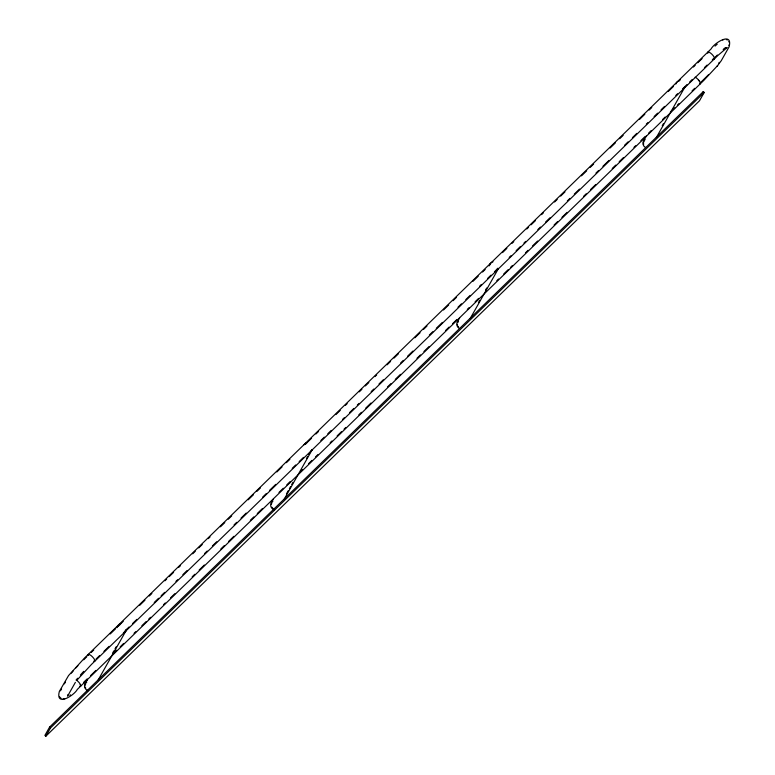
<?xml version="1.0" encoding="UTF-8"?>
<svg xmlns="http://www.w3.org/2000/svg" width="775" height="775" viewBox="0 0 775 775"><rect width="100%" height="100%" fill="white"/><g stroke="black" fill="none" stroke-linecap="round" stroke-linejoin="round"><path stroke-width="1.16" d="M67.861 694.729L67.561 696.163L75.378 682.358M728.917 45.551L729.285 44.495M60.469 690.816L61.593 688.83M64.403 683.87L65.526 681.884M49.61 727.076L44.902 735.388L45.793 736.25L699.505 100.769L704.204 92.457L703.312 91.586L49.61 727.076L50.501 727.938L45.793 736.25M85.066 683.899L87.41 679.743M116.802 627.798L117.974 625.725M112.675 652.976L113.847 650.903M115.029 648.82L116.202 646.747M97.979 680.324L126.189 630.462M271.182 502.965L273.536 498.809M286.459 493.859L288.222 490.74M289.395 488.667L290.567 486.593M291.749 484.511L292.921 482.438M306.445 458.538L307.617 456.456M308.789 454.382L309.971 452.3M284.105 499.391L312.315 449.519A4.737 4.495 29.5 0 1 310.639 451.147M457.308 322.032L459.662 317.876M489.054 265.932L490.226 263.849M478.456 302.541L479.638 300.458M485.508 290.073L486.69 287.99M470.222 318.457L498.441 268.586A4.737 4.495 29.5 0 1 495.651 270.649M643.434 141.098L646.379 135.896M662.238 125.753L663.41 123.68M656.347 137.524L684.567 87.653M702.14 93.668L703.312 91.586M71.329 673.155L73.179 670.976M76.173 680.024L77.578 678.251M76.589 680.566L91.421 664.485L717.892 55.48L727.173 47.556L724.867 48.234L725.361 48.244M718.783 63.056L719.336 62.349M717.146 66.175L721.244 60.731L729.11 46.829C733.131 31.097 714.279 42.809 711.121 48.893L84.649 657.898L68.52 675.606L59.326 691.474C55.306 707.217 74.158 695.504 77.316 689.421L703.787 80.416L717.66 65.526M75.911 667.895L77.907 665.725M80.397 674.996L83.71 671.373M708.369 74.836L699.893 83.254A4.069 1.25 45.8 0 1 699.631 83.448M83.681 659.806L86.839 656.706M91.14 652.521L93.746 649.993M110.234 633.96L115.446 628.903M119.786 624.679L123.254 621.308M139.742 605.275L144.954 600.218M149.294 595.994L151.89 593.466M164.91 580.814L166.644 579.119M169.25 576.59L173.59 572.376M178.792 567.31L180.536 565.624M192.684 553.815L195.29 551.277M198.758 547.906L202.227 544.534M208.301 538.625L210.044 536.939M220.458 526.816L224.798 522.592M228.267 519.221L231.735 515.85M248.223 499.817L253.435 494.75M256.903 491.379L260.381 488.008M276.869 471.975L282.071 466.918M286.411 462.694L289.889 459.323M306.377 443.29L311.579 438.233M315.919 434.01L318.525 431.481M335.885 414.606L340.225 410.392M345.427 405.325L347.161 403.639M359.309 391.83L361.915 389.292M365.393 385.921L368.861 382.55M374.935 376.64L376.669 374.955M387.083 364.831L390.561 361.45M394.029 358.079L398.369 353.865M414.858 337.832L420.069 332.766M423.537 329.394L427.006 326.023M443.494 309.99L448.706 304.924M453.046 300.71L456.514 297.338M473.002 281.306L478.214 276.239M482.554 272.025L485.15 269.497M502.51 252.621L506.85 248.397M512.062 243.34L513.796 241.655M526.816 228.993L528.55 227.307M531.156 224.779L535.496 220.565M541.57 214.656L543.304 212.97M554.58 202.004L557.186 199.466M560.664 196.094L564.994 191.88M581.492 175.847L586.694 170.781M590.163 167.41L593.64 164.038M610.128 148.006L615.331 142.939M619.671 138.725L623.148 135.354M639.637 119.321L644.839 114.254M649.179 110.04L651.785 107.512M668.273 91.479L673.485 86.413M678.687 81.356L680.421 79.67M693.441 67.008L695.175 65.323M697.781 62.794L702.121 58.571M96.081 659.021L99.549 655.64M103.889 651.426L109.101 646.36M125.589 630.337L129.057 626.956M132.535 623.584L136.875 619.37M154.225 602.495L158.565 598.271M161.171 595.743L164.639 592.371M175.925 581.405L177.659 579.71M182.871 574.653L187.211 570.429M204.561 553.563L207.167 551.025M212.379 545.968L216.719 541.744M234.069 524.878L236.675 522.34M241.015 518.126L246.227 513.06M262.715 497.037L266.183 493.656M269.652 490.284L275.726 484.375M292.223 468.352L295.692 464.971M299.16 461.6L303.5 457.376M320.86 440.51L324.328 437.129M327.806 433.758L331.274 430.387M342.56 419.411L344.294 417.725M349.496 412.668L353.836 408.444M357.314 405.073L359.048 403.387M371.196 391.569L373.802 389.04M379.004 383.983L383.344 379.76M400.704 362.884L403.31 360.356M407.65 356.142L412.852 351.075M429.34 335.052L432.818 331.671M436.286 328.3L442.36 322.39M457.986 307.21L461.454 303.829M465.794 299.615L470.134 295.391M479.677 286.111L481.411 284.425M487.494 278.525L490.963 275.144M494.431 271.773L497.908 268.392M509.185 257.426L510.919 255.74M516.131 250.683L520.471 246.46M523.939 243.088L525.673 241.403M537.831 229.584L540.427 227.056M545.639 221.999L549.979 217.775M567.339 200.899L569.935 198.371M574.275 194.157L579.487 189.09M595.975 173.057L598.581 170.529M602.921 166.315L608.995 160.406M624.611 145.216L628.089 141.844M632.429 137.63L636.759 133.407M646.311 124.126L648.045 122.44M654.119 116.531L657.597 113.16M661.065 109.788L664.533 106.407M675.819 95.441L677.553 93.756M682.765 88.699L687.105 84.475M689.702 81.947L692.308 79.418M704.456 67.599L707.062 65.071M712.273 60.014L717.408 55.015M83.71 682.262L87.178 678.89M90.656 675.519L95.858 670.452M112.346 654.42L116.686 650.206M120.164 646.834L123.632 643.453M134.046 633.33L135.78 631.644M141.854 625.735L146.194 621.521M148.8 618.993L150.534 617.307M163.554 604.645L165.288 602.96M170.5 597.893L174.84 593.679M192.19 576.803L194.796 574.275M199.136 570.061L204.348 564.994M220.836 548.962L224.304 545.59M228.644 541.376L233.856 536.31M250.344 520.277L253.812 516.906M257.281 513.534L262.493 508.468M278.981 492.435L283.321 488.221M286.789 484.85L290.267 481.469M300.681 471.345L302.415 469.66M308.489 463.75L311.957 460.379M315.435 457.008L318.031 454.47M330.189 442.661L331.923 440.975M337.125 435.908L341.465 431.694M344.071 429.166L345.805 427.471M358.825 414.819L361.431 412.29M365.771 408.067L370.973 403.01M387.461 386.977L390.939 383.606M395.279 379.382L400.481 374.325M416.969 358.292L420.447 354.921M423.915 351.54L429.118 346.483M445.615 330.45L449.083 327.079M452.552 323.708L456.892 319.484M467.306 309.361L469.04 307.675M475.123 301.766L478.592 298.394M496.814 280.676L498.548 278.99M503.76 273.924L508.1 269.71M510.706 267.181L512.44 265.486M525.46 252.834L528.056 250.306M532.396 246.082L537.608 241.025M554.096 224.992L557.564 221.621M561.904 217.397L567.116 212.34M583.604 196.307L586.21 193.779M590.55 189.555L595.752 184.498M612.24 168.466L615.718 165.094M619.186 161.713L623.526 157.499M633.94 147.376L635.674 145.69M640.886 140.624L645.226 136.41M648.694 133.029L651.3 130.5M662.577 119.534L665.183 117.006M670.394 111.939L674.725 107.725M677.331 105.187L679.065 103.501M692.085 90.849L694.691 88.321M50.501 727.938L704.204 92.457M715.025 46.122L717.253 44.146M723.802 49.135L723.191 49.648L725.39 47.885M69.837 695.34L70.448 694.826M722.639 40L723.588 39.583M64.848 698.73L63.124 698.866M726.369 39.564L727.357 39.951M61.08 698.362L59.578 696.899M728.858 41.414L729.275 42.383M87.982 655.04A4.737 1.453 45.8 0 1 92.622 657.006A4.737 1.453 45.8 0 1 93.998 661.395M707.798 53.301A4.737 1.453 45.8 0 1 711.847 54.182A4.737 1.453 45.8 0 1 713.659 59.007M88.476 655.437A4.069 1.25 45.8 0 1 88.805 654.856M94.347 660.707A4.069 1.25 45.8 0 1 94.085 660.901M713.736 58.522A4.069 1.25 45.8 0 1 713.3 58.512M76.289 680.024A4.737 1.453 45.8 0 1 80.251 684.209A4.737 1.453 45.8 0 1 79.893 686.321M695.127 77.171A4.737 1.453 45.8 0 1 699.641 81.394A4.737 1.453 45.8 0 1 699.554 83.942M80.164 684.693A4.069 1.25 45.8 0 1 80.309 685.255M698.362 80.067A4.069 1.25 45.8 0 1 699.002 80.862M459.168 328.29A4.737 4.495 29.5 0 1 458.035 321.102M489.781 264.943A4.737 4.495 29.5 0 1 493.016 261.795M458.645 327.098A4.069 3.856 29.5 0 1 457.986 326.275M457.56 325.326A4.069 3.856 29.5 0 1 457.405 324.308M457.899 322.371A4.069 3.856 29.5 0 1 458.509 321.577M497.86 268.247A4.069 3.856 29.5 0 1 496.417 269.652M274.185 509.708A4.737 4.495 29.5 0 1 272.858 501.338M304.1 444.792A4.737 4.495 29.5 0 1 306.9 442.728M274.34 509.088A4.069 3.856 29.5 0 1 271.86 507.208M271.395 504.234A4.069 3.856 29.5 0 1 271.773 503.304M305.302 444.327A4.069 3.856 29.5 0 1 306.125 443.726M645.294 147.357A4.737 4.495 29.5 0 1 645.11 139.471M685.003 86.567A4.737 4.495 29.5 0 1 682.891 89.28M675.907 84A4.737 4.495 29.5 0 1 678.028 81.288M643.686 144.382A4.069 3.856 29.5 0 1 643.637 142.368M644.015 141.428A4.069 3.856 29.5 0 1 644.635 140.633M88.059 690.641A4.737 4.495 29.5 0 1 86.732 682.271M126.635 629.368A4.737 4.495 29.5 0 1 123.399 632.516M117.538 626.81A4.737 4.495 29.5 0 1 120.774 623.662M85.734 688.142A4.069 3.856 29.5 0 1 85.318 687.192M85.269 685.168A4.069 3.856 29.5 0 1 85.647 684.238M125.608 630.123A4.069 3.856 29.5 0 1 124.988 630.918M118.565 626.055A4.069 3.856 29.5 0 1 119.999 624.66"/></g></svg>
